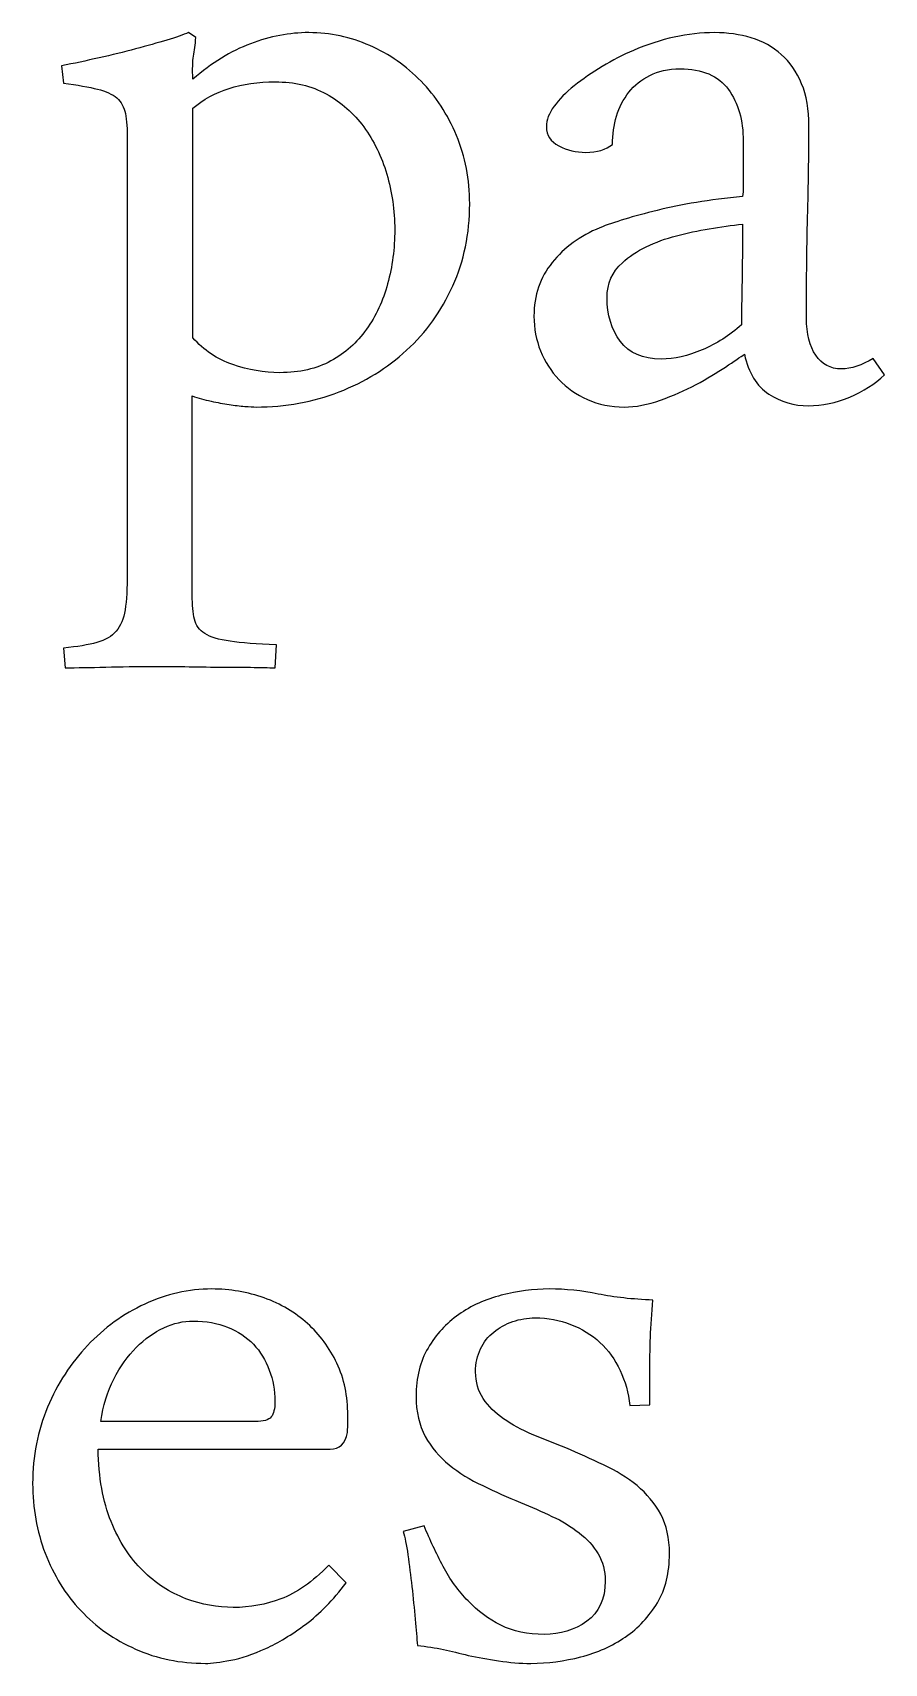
# Model space of a CAD drawing. Extents: x -303 to 288, y -142 to 145.
# Drawn here: x -11.9 to -6.16, y -122.49 to -111.5 of the extents above; entities that cross this region are included whole.
import ezdxf

# ---------------------------------------------------------------- set-up
doc = ezdxf.new("R2010")
doc.units = 0
doc.header["$MEASUREMENT"] = 0
doc.layers.add('LAYER_1', color=7, linetype='CONTINUOUS')

msp = doc.modelspace()

# ---------------------------------------------------------------- linework, layer by layer
at = {"layer": 'LAYER_1', "color": 250}
for points, knots in [([(-10.8028, -111.5325), (-10.8084, -111.579), (-10.8141, -111.62), (-10.8197, -111.6567), (-10.8197, -111.6567), (-10.8254, -111.6919), (-10.8268, -111.7441), (-10.824, -111.8133), (-10.824, -111.8133), (-10.697, -111.7032), (-10.5671, -111.6228), (-10.4345, -111.5734), (-10.4345, -111.5734), (-10.3033, -111.524), (-10.172, -111.4986), (-10.0422, -111.4986), (-10.0422, -111.4986), (-9.8983, -111.4986), (-9.7614, -111.5282), (-9.6316, -111.5861), (-9.6316, -111.5861), (-9.5004, -111.644), (-9.3846, -111.7244), (-9.2859, -111.826), (-9.2859, -111.826), (-9.1871, -111.9276), (-9.1067, -112.0503), (-9.0474, -112.1915), (-9.0474, -112.1915), (-8.9881, -112.334), (-8.9585, -112.4878), (-8.9585, -112.6529), (-8.9585, -112.6529), (-8.9585, -112.8533), (-8.9966, -113.0381), (-9.0728, -113.206), (-9.0728, -113.206), (-9.149, -113.3754), (-9.252, -113.5193), (-9.3832, -113.6392), (-9.3832, -113.6392), (-9.5145, -113.7592), (-9.6655, -113.8523), (-9.839, -113.9201), (-9.839, -113.9201), (-10.014, -113.9878), (-10.1988, -114.0217), (-10.3978, -114.0217), (-10.3978, -114.0217), (-10.4176, -114.0217), (-10.443, -114.0202), (-10.474, -114.0174), (-10.474, -114.0174), (-10.5065, -114.0146), (-10.5417, -114.0104), (-10.5798, -114.0047), (-10.5798, -114.0047), (-10.6179, -113.9991), (-10.6589, -113.992), (-10.7012, -113.9821), (-10.7012, -113.9821), (-10.7449, -113.9723), (-10.7859, -113.961), (-10.8282, -113.9469), (-10.8282, -113.9469), (-10.8282, -113.9469), (-10.8282, -115.2902), (-10.8282, -115.2902), (-10.8282, -115.2902), (-10.8282, -115.3566), (-10.8226, -115.4102), (-10.8127, -115.4511), (-10.8127, -115.4511), (-10.8042, -115.4934), (-10.7802, -115.5259), (-10.7435, -115.5485), (-10.7435, -115.5485), (-10.7054, -115.5725), (-10.649, -115.5894), (-10.5728, -115.6007), (-10.5728, -115.6007), (-10.498, -115.612), (-10.3936, -115.619), (-10.2609, -115.6247), (-10.2609, -115.6247), (-10.2609, -115.6247), (-10.2694, -115.7785), (-10.2694, -115.7785), (-10.2694, -115.7785), (-10.3131, -115.7785), (-10.3682, -115.7771), (-10.4345, -115.7757), (-10.4345, -115.7757), (-10.5008, -115.7742), (-10.5728, -115.7742), (-10.6504, -115.7742), (-10.6504, -115.7742), (-10.7238, -115.7742), (-10.8, -115.7728), (-10.8776, -115.7714), (-10.8776, -115.7714), (-10.9538, -115.77), (-11.0258, -115.77), (-11.0921, -115.77), (-11.0921, -115.77), (-11.1993, -115.77), (-11.3066, -115.7714), (-11.411, -115.7742), (-11.411, -115.7742), (-11.5154, -115.7771), (-11.6057, -115.7785), (-11.6833, -115.7785), (-11.6833, -115.7785), (-11.6833, -115.7785), (-11.696, -115.6458), (-11.696, -115.6458), (-11.696, -115.6458), (-11.6015, -115.6374), (-11.5267, -115.6247), (-11.4702, -115.6091), (-11.4702, -115.6091), (-11.4138, -115.5922), (-11.3701, -115.5668), (-11.3404, -115.5315), (-11.3404, -115.5315), (-11.3094, -115.4977), (-11.2896, -115.4497), (-11.2797, -115.3876), (-11.2797, -115.3876), (-11.2713, -115.3255), (-11.2656, -115.2423), (-11.2656, -115.1378), (-11.2656, -115.1378), (-11.2656, -115.1378), (-11.2656, -112.2267), (-11.2656, -112.2267), (-11.2656, -112.2267), (-11.2656, -112.1491), (-11.2699, -112.0884), (-11.2783, -112.0447), (-11.2783, -112.0447), (-11.2868, -112.001), (-11.3066, -111.9657), (-11.3362, -111.9389), (-11.3362, -111.9389), (-11.3658, -111.9135), (-11.4096, -111.8937), (-11.466, -111.8796), (-11.466, -111.8796), (-11.5225, -111.8655), (-11.6001, -111.8514), (-11.696, -111.8387), (-11.696, -111.8387), (-11.696, -111.8387), (-11.7087, -111.723), (-11.7087, -111.723), (-11.7087, -111.723), (-11.6255, -111.706), (-11.5422, -111.6877), (-11.4561, -111.6694), (-11.4561, -111.6694), (-11.3701, -111.6496), (-11.2882, -111.6298), (-11.2106, -111.6087), (-11.2106, -111.6087), (-11.1316, -111.5875), (-11.061, -111.5678), (-10.9989, -111.5494), (-10.9989, -111.5494), (-10.9369, -111.5297), (-10.8889, -111.5127), (-10.8522, -111.4986), (-10.8522, -111.4986), (-10.8522, -111.4986), (-10.8028, -111.5325), (-10.8028, -111.5325)], [0, 0, 0, 0, 0.0222222, 0.0222222, 0.0222222, 0.0222222, 0.0444444, 0.0444444, 0.0444444, 0.0444444, 0.0666667, 0.0666667, 0.0666667, 0.0666667, 0.0888889, 0.0888889, 0.0888889, 0.0888889, 0.1111111, 0.1111111, 0.1111111, 0.1111111, 0.1333333, 0.1333333, 0.1333333, 0.1333333, 0.1555556, 0.1555556, 0.1555556, 0.1555556, 0.1777778, 0.1777778, 0.1777778, 0.1777778, 0.2, 0.2, 0.2, 0.2, 0.2222222, 0.2222222, 0.2222222, 0.2222222, 0.2444444, 0.2444444, 0.2444444, 0.2444444, 0.2666667, 0.2666667, 0.2666667, 0.2666667, 0.2888889, 0.2888889, 0.2888889, 0.2888889, 0.3111111, 0.3111111, 0.3111111, 0.3111111, 0.3333333, 0.3333333, 0.3333333, 0.3333333, 0.3555556, 0.3555556, 0.3555556, 0.3555556, 0.3777778, 0.3777778, 0.3777778, 0.3777778, 0.4, 0.4, 0.4, 0.4, 0.4222222, 0.4222222, 0.4222222, 0.4222222, 0.4444444, 0.4444444, 0.4444444, 0.4444444, 0.4666667, 0.4666667, 0.4666667, 0.4666667, 0.4888889, 0.4888889, 0.4888889, 0.4888889, 0.5111111, 0.5111111, 0.5111111, 0.5111111, 0.5333333, 0.5333333, 0.5333333, 0.5333333, 0.5555556, 0.5555556, 0.5555556, 0.5555556, 0.5777778, 0.5777778, 0.5777778, 0.5777778, 0.6, 0.6, 0.6, 0.6, 0.6222222, 0.6222222, 0.6222222, 0.6222222, 0.6444444, 0.6444444, 0.6444444, 0.6444444, 0.6666667, 0.6666667, 0.6666667, 0.6666667, 0.6888889, 0.6888889, 0.6888889, 0.6888889, 0.7111111, 0.7111111, 0.7111111, 0.7111111, 0.7333333, 0.7333333, 0.7333333, 0.7333333, 0.7555556, 0.7555556, 0.7555556, 0.7555556, 0.7777778, 0.7777778, 0.7777778, 0.7777778, 0.8, 0.8, 0.8, 0.8, 0.8222222, 0.8222222, 0.8222222, 0.8222222, 0.8444444, 0.8444444, 0.8444444, 0.8444444, 0.8666667, 0.8666667, 0.8666667, 0.8666667, 0.8888889, 0.8888889, 0.8888889, 0.8888889, 0.9111111, 0.9111111, 0.9111111, 0.9111111, 0.9333333, 0.9333333, 0.9333333, 0.9333333, 0.9555556, 0.9555556, 0.9555556, 0.9555556, 1, 1, 1, 1]), ([(-7.1199, -112.6035), (-7.117, -112.5837), (-7.1156, -112.5598), (-7.1156, -112.5329), (-7.1156, -112.5329), (-7.1156, -112.5329), (-7.1156, -112.231), (-7.1156, -112.231), (-7.1156, -112.231), (-7.1156, -112.0899), (-7.1495, -111.9741), (-7.2158, -111.881), (-7.2158, -111.881), (-7.2835, -111.7893), (-7.3922, -111.7427), (-7.5404, -111.7427), (-7.5404, -111.7427), (-7.6208, -111.7427), (-7.6885, -111.7583), (-7.745, -111.7865), (-7.745, -111.7865), (-7.8014, -111.8161), (-7.8494, -111.8528), (-7.8861, -111.9008), (-7.8861, -111.9008), (-7.9228, -111.9473), (-7.951, -112.001), (-7.9693, -112.0616), (-7.9693, -112.0616), (-7.9863, -112.1223), (-7.9962, -112.1858), (-7.9962, -112.2521), (-7.9962, -112.2521), (-8.0399, -112.2874), (-8.1006, -112.3058), (-8.1782, -112.3058), (-8.1782, -112.3058), (-8.2403, -112.3058), (-8.3009, -112.2916), (-8.3574, -112.262), (-8.3574, -112.262), (-8.4138, -112.2338), (-8.4421, -112.19), (-8.4421, -112.1322), (-8.4421, -112.1322), (-8.4421, -112.087), (-8.4251, -112.0419), (-8.3898, -111.9953), (-8.3898, -111.9953), (-8.356, -111.9487), (-8.3108, -111.9022), (-8.2544, -111.857), (-8.2544, -111.857), (-8.1979, -111.8119), (-8.1344, -111.7681), (-8.0653, -111.7272), (-8.0653, -111.7272), (-7.9976, -111.6849), (-7.927, -111.6496), (-7.855, -111.6186), (-7.855, -111.6186), (-7.6702, -111.5395), (-7.4882, -111.4986), (-7.3089, -111.4986), (-7.3089, -111.4986), (-7.2215, -111.4986), (-7.1382, -111.5113), (-7.062, -111.5339), (-7.062, -111.5339), (-6.9844, -111.5579), (-6.9167, -111.5946), (-6.8588, -111.6454), (-6.8588, -111.6454), (-6.8009, -111.6976), (-6.7558, -111.7625), (-6.7219, -111.8429), (-6.7219, -111.8429), (-6.6895, -111.9219), (-6.6725, -112.0179), (-6.6725, -112.128), (-6.6725, -112.128), (-6.6725, -112.2931), (-6.6754, -112.4836), (-6.681, -112.7009), (-6.681, -112.7009), (-6.6866, -112.9168), (-6.6895, -113.1567), (-6.6895, -113.4219), (-6.6895, -113.4219), (-6.6895, -113.5292), (-6.6683, -113.6138), (-6.6274, -113.6731), (-6.6274, -113.6731), (-6.5865, -113.7338), (-6.5286, -113.7648), (-6.4538, -113.7648), (-6.4538, -113.7648), (-6.3875, -113.7648), (-6.3155, -113.7408), (-6.2393, -113.6943), (-6.2393, -113.6943), (-6.2393, -113.6943), (-6.1645, -113.8058), (-6.1645, -113.8058), (-6.1645, -113.8058), (-6.228, -113.8664), (-6.3057, -113.9158), (-6.3974, -113.9553), (-6.3974, -113.9553), (-6.4905, -113.9934), (-6.5836, -114.0132), (-6.6768, -114.0132), (-6.6768, -114.0132), (-6.7727, -114.0132), (-6.8616, -113.9864), (-6.9435, -113.9342), (-6.9435, -113.9342), (-7.0253, -113.882), (-7.0789, -113.7916), (-7.1072, -113.6661), (-7.1072, -113.6661), (-7.134, -113.6844), (-7.1777, -113.714), (-7.2356, -113.7521), (-7.2356, -113.7521), (-7.2934, -113.7902), (-7.3583, -113.8297), (-7.4331, -113.8707), (-7.4331, -113.8707), (-7.5079, -113.9102), (-7.5883, -113.9455), (-7.673, -113.9751), (-7.673, -113.9751), (-7.7591, -114.0061), (-7.8395, -114.0217), (-7.9171, -114.0217), (-7.9171, -114.0217), (-8.0074, -114.0217), (-8.0907, -114.0047), (-8.1655, -113.9709), (-8.1655, -113.9709), (-8.2403, -113.9384), (-8.3038, -113.8932), (-8.3574, -113.8368), (-8.3574, -113.8368), (-8.411, -113.7804), (-8.4519, -113.7154), (-8.4816, -113.6435), (-8.4816, -113.6435), (-8.5098, -113.5701), (-8.5253, -113.4925), (-8.5253, -113.4092), (-8.5253, -113.4092), (-8.5253, -113.2681), (-8.4844, -113.1482), (-8.4025, -113.048), (-8.4025, -113.048), (-8.3221, -112.9464), (-8.2149, -112.8688), (-8.0822, -112.8138), (-8.0822, -112.8138), (-7.9863, -112.7757), (-7.8579, -112.7361), (-7.6956, -112.6966), (-7.6956, -112.6966), (-7.5347, -112.6557), (-7.3428, -112.6247), (-7.1199, -112.6035)], [0, 0, 0, 0, 0.0232558, 0.0232558, 0.0232558, 0.0232558, 0.0465116, 0.0465116, 0.0465116, 0.0465116, 0.0697674, 0.0697674, 0.0697674, 0.0697674, 0.0930233, 0.0930233, 0.0930233, 0.0930233, 0.1162791, 0.1162791, 0.1162791, 0.1162791, 0.1395349, 0.1395349, 0.1395349, 0.1395349, 0.1627907, 0.1627907, 0.1627907, 0.1627907, 0.1860465, 0.1860465, 0.1860465, 0.1860465, 0.2093023, 0.2093023, 0.2093023, 0.2093023, 0.2325581, 0.2325581, 0.2325581, 0.2325581, 0.255814, 0.255814, 0.255814, 0.255814, 0.2790698, 0.2790698, 0.2790698, 0.2790698, 0.3023256, 0.3023256, 0.3023256, 0.3023256, 0.3255814, 0.3255814, 0.3255814, 0.3255814, 0.3488372, 0.3488372, 0.3488372, 0.3488372, 0.372093, 0.372093, 0.372093, 0.372093, 0.3953488, 0.3953488, 0.3953488, 0.3953488, 0.4186047, 0.4186047, 0.4186047, 0.4186047, 0.4418605, 0.4418605, 0.4418605, 0.4418605, 0.4651163, 0.4651163, 0.4651163, 0.4651163, 0.4883721, 0.4883721, 0.4883721, 0.4883721, 0.5116279, 0.5116279, 0.5116279, 0.5116279, 0.5348837, 0.5348837, 0.5348837, 0.5348837, 0.5581395, 0.5581395, 0.5581395, 0.5581395, 0.5813953, 0.5813953, 0.5813953, 0.5813953, 0.6046512, 0.6046512, 0.6046512, 0.6046512, 0.627907, 0.627907, 0.627907, 0.627907, 0.6511628, 0.6511628, 0.6511628, 0.6511628, 0.6744186, 0.6744186, 0.6744186, 0.6744186, 0.6976744, 0.6976744, 0.6976744, 0.6976744, 0.7209302, 0.7209302, 0.7209302, 0.7209302, 0.744186, 0.744186, 0.744186, 0.744186, 0.7674419, 0.7674419, 0.7674419, 0.7674419, 0.7906977, 0.7906977, 0.7906977, 0.7906977, 0.8139535, 0.8139535, 0.8139535, 0.8139535, 0.8372093, 0.8372093, 0.8372093, 0.8372093, 0.8604651, 0.8604651, 0.8604651, 0.8604651, 0.8837209, 0.8837209, 0.8837209, 0.8837209, 0.9069767, 0.9069767, 0.9069767, 0.9069767, 0.9302326, 0.9302326, 0.9302326, 0.9302326, 0.9534884, 0.9534884, 0.9534884, 0.9534884, 1, 1, 1, 1]), ([(-10.824, -113.5546), (-10.7492, -113.6392), (-10.6603, -113.6999), (-10.5544, -113.7352), (-10.5544, -113.7352), (-10.45, -113.7719), (-10.3442, -113.7902), (-10.2369, -113.7902), (-10.2369, -113.7902), (-10.1043, -113.7902), (-9.99, -113.7634), (-9.894, -113.7112), (-9.894, -113.7112), (-9.7967, -113.659), (-9.7177, -113.587), (-9.6542, -113.4981), (-9.6542, -113.4981), (-9.5907, -113.4092), (-9.5427, -113.3062), (-9.5116, -113.1905), (-9.5116, -113.1905), (-9.4792, -113.0748), (-9.4637, -112.9535), (-9.4637, -112.8265), (-9.4637, -112.8265), (-9.4637, -112.6966), (-9.482, -112.5725), (-9.5173, -112.4525), (-9.5173, -112.4525), (-9.5526, -112.3326), (-9.6048, -112.2267), (-9.6725, -112.1336), (-9.6725, -112.1336), (-9.7402, -112.0419), (-9.8235, -111.9685), (-9.9251, -111.9121), (-9.9251, -111.9121), (-10.0253, -111.857), (-10.1396, -111.8302), (-10.2694, -111.8302), (-10.2694, -111.8302), (-10.498, -111.8302), (-10.6829, -111.8895), (-10.824, -112.008), (-10.824, -112.008), (-10.824, -112.008), (-10.824, -113.5546), (-10.824, -113.5546)], [0, 0, 0, 0, 0.0769231, 0.0769231, 0.0769231, 0.0769231, 0.1538462, 0.1538462, 0.1538462, 0.1538462, 0.2307692, 0.2307692, 0.2307692, 0.2307692, 0.3076923, 0.3076923, 0.3076923, 0.3076923, 0.3846154, 0.3846154, 0.3846154, 0.3846154, 0.4615385, 0.4615385, 0.4615385, 0.4615385, 0.5384615, 0.5384615, 0.5384615, 0.5384615, 0.6153846, 0.6153846, 0.6153846, 0.6153846, 0.6923077, 0.6923077, 0.6923077, 0.6923077, 0.7692308, 0.7692308, 0.7692308, 0.7692308, 0.8461538, 0.8461538, 0.8461538, 0.8461538, 1, 1, 1, 1]), ([(-7.1269, -113.4671), (-7.1269, -113.3514), (-7.1255, -113.2385), (-7.1227, -113.1284), (-7.1227, -113.1284), (-7.1213, -113.0184), (-7.1199, -112.9055), (-7.1199, -112.7898), (-7.1199, -112.7898), (-7.1932, -112.7968), (-7.2694, -112.8081), (-7.3442, -112.8208), (-7.3442, -112.8208), (-7.4204, -112.8321), (-7.4938, -112.849), (-7.5658, -112.8674), (-7.5658, -112.8674), (-7.6377, -112.8871), (-7.7055, -112.9111), (-7.769, -112.9422), (-7.769, -112.9422), (-7.8311, -112.9718), (-7.8861, -113.0085), (-7.9298, -113.0494), (-7.9298, -113.0494), (-7.999, -113.1101), (-8.0328, -113.1891), (-8.0328, -113.2851), (-8.0328, -113.2851), (-8.0328, -113.4008), (-8.0032, -113.4981), (-7.9439, -113.5786), (-7.9439, -113.5786), (-7.8847, -113.659), (-7.793, -113.6985), (-7.6688, -113.6985), (-7.6688, -113.6985), (-7.5813, -113.6985), (-7.4882, -113.6773), (-7.3922, -113.6364), (-7.3922, -113.6364), (-7.2962, -113.5955), (-7.2073, -113.5391), (-7.1269, -113.4671)], [0, 0, 0, 0, 0.0833333, 0.0833333, 0.0833333, 0.0833333, 0.1666667, 0.1666667, 0.1666667, 0.1666667, 0.25, 0.25, 0.25, 0.25, 0.3333333, 0.3333333, 0.3333333, 0.3333333, 0.4166667, 0.4166667, 0.4166667, 0.4166667, 0.5, 0.5, 0.5, 0.5, 0.5833333, 0.5833333, 0.5833333, 0.5833333, 0.6666667, 0.6666667, 0.6666667, 0.6666667, 0.75, 0.75, 0.75, 0.75, 0.8333333, 0.8333333, 0.8333333, 0.8333333, 1, 1, 1, 1]), ([(-9.791, -121.9464), (-9.8799, -122.0621), (-9.9702, -122.1552), (-10.0648, -122.2258), (-10.0648, -122.2258), (-10.1579, -122.2949), (-10.2482, -122.35), (-10.3329, -122.3881), (-10.3329, -122.3881), (-10.419, -122.4276), (-10.4966, -122.453), (-10.5685, -122.4671), (-10.5685, -122.4671), (-10.6405, -122.4812), (-10.6969, -122.4883), (-10.7379, -122.4883), (-10.7379, -122.4883), (-10.9086, -122.4883), (-11.0667, -122.4558), (-11.2092, -122.3923), (-11.2092, -122.3923), (-11.3531, -122.3288), (-11.4759, -122.2427), (-11.5789, -122.1327), (-11.5789, -122.1327), (-11.6833, -122.0226), (-11.7623, -121.8928), (-11.8188, -121.746), (-11.8188, -121.746), (-11.8752, -121.5979), (-11.9034, -121.4412), (-11.9034, -121.2761), (-11.9034, -121.2761), (-11.9034, -121.0913), (-11.8696, -120.9205), (-11.8032, -120.7611), (-11.8032, -120.7611), (-11.7355, -120.603), (-11.6452, -120.4647), (-11.5337, -120.3462), (-11.5337, -120.3462), (-11.4222, -120.2277), (-11.2938, -120.1345), (-11.1471, -120.0668), (-11.1471, -120.0668), (-11.0017, -119.9991), (-10.8508, -119.9652), (-10.6969, -119.9652), (-10.6969, -119.9652), (-10.5728, -119.9652), (-10.4556, -119.9864), (-10.3428, -120.0259), (-10.3428, -120.0259), (-10.2313, -120.0654), (-10.1339, -120.1233), (-10.0521, -120.198), (-10.0521, -120.198), (-9.9688, -120.2714), (-9.9025, -120.3617), (-9.8531, -120.4661), (-9.8531, -120.4661), (-9.8037, -120.5706), (-9.7797, -120.6877), (-9.7797, -120.8175), (-9.7797, -120.8175), (-9.7797, -120.8175), (-9.7797, -120.8754), (-9.7797, -120.8754), (-9.7797, -120.8754), (-9.7797, -120.8754), (-9.7826, -120.9332), (-9.7826, -120.9332), (-9.7826, -120.9332), (-9.7967, -121.008), (-9.8362, -121.0447), (-9.8983, -121.0447), (-9.8983, -121.0447), (-9.8983, -121.0447), (-11.4618, -121.0447), (-11.4618, -121.0447), (-11.4618, -121.0447), (-11.4589, -121.2352), (-11.4293, -121.3975), (-11.3743, -121.5329), (-11.3743, -121.5329), (-11.3192, -121.6684), (-11.2487, -121.7785), (-11.1612, -121.8631), (-11.1612, -121.8631), (-11.0751, -121.9492), (-10.9778, -122.0113), (-10.8705, -122.0522), (-10.8705, -122.0522), (-10.7633, -122.0917), (-10.6574, -122.1115), (-10.5516, -122.1115), (-10.5516, -122.1115), (-10.4387, -122.1115), (-10.3315, -122.0917), (-10.2299, -122.0536), (-10.2299, -122.0536), (-10.1283, -122.0155), (-10.0196, -121.9393), (-9.9067, -121.8264), (-9.9067, -121.8264), (-9.9067, -121.8264), (-9.791, -121.9464), (-9.791, -121.9464)], [0, 0, 0, 0, 0.0357143, 0.0357143, 0.0357143, 0.0357143, 0.0714286, 0.0714286, 0.0714286, 0.0714286, 0.1071429, 0.1071429, 0.1071429, 0.1071429, 0.1428571, 0.1428571, 0.1428571, 0.1428571, 0.1785714, 0.1785714, 0.1785714, 0.1785714, 0.2142857, 0.2142857, 0.2142857, 0.2142857, 0.25, 0.25, 0.25, 0.25, 0.2857143, 0.2857143, 0.2857143, 0.2857143, 0.3214286, 0.3214286, 0.3214286, 0.3214286, 0.3571429, 0.3571429, 0.3571429, 0.3571429, 0.3928571, 0.3928571, 0.3928571, 0.3928571, 0.4285714, 0.4285714, 0.4285714, 0.4285714, 0.4642857, 0.4642857, 0.4642857, 0.4642857, 0.5, 0.5, 0.5, 0.5, 0.5357143, 0.5357143, 0.5357143, 0.5357143, 0.5714286, 0.5714286, 0.5714286, 0.5714286, 0.6071429, 0.6071429, 0.6071429, 0.6071429, 0.6428571, 0.6428571, 0.6428571, 0.6428571, 0.6785714, 0.6785714, 0.6785714, 0.6785714, 0.7142857, 0.7142857, 0.7142857, 0.7142857, 0.75, 0.75, 0.75, 0.75, 0.7857143, 0.7857143, 0.7857143, 0.7857143, 0.8214286, 0.8214286, 0.8214286, 0.8214286, 0.8571429, 0.8571429, 0.8571429, 0.8571429, 0.8928571, 0.8928571, 0.8928571, 0.8928571, 0.9285714, 0.9285714, 0.9285714, 0.9285714, 1, 1, 1, 1]), ([(-7.8804, -120.7512), (-7.8889, -120.6665), (-7.9101, -120.5861), (-7.9453, -120.5141), (-7.9453, -120.5141), (-7.9792, -120.4407), (-8.0244, -120.3772), (-8.0808, -120.325), (-8.0808, -120.325), (-8.1373, -120.2728), (-8.2036, -120.2319), (-8.2784, -120.2037), (-8.2784, -120.2037), (-8.3517, -120.1741), (-8.4322, -120.1599), (-8.5168, -120.1599), (-8.5168, -120.1599), (-8.5705, -120.1599), (-8.6199, -120.1684), (-8.6678, -120.1853), (-8.6678, -120.1853), (-8.7172, -120.2009), (-8.7596, -120.2249), (-8.7962, -120.2559), (-8.7962, -120.2559), (-8.8343, -120.2855), (-8.864, -120.3236), (-8.8851, -120.3688), (-8.8851, -120.3688), (-8.9077, -120.4139), (-8.919, -120.4661), (-8.919, -120.524), (-8.919, -120.524), (-8.919, -120.5931), (-8.9007, -120.6524), (-8.8668, -120.7032), (-8.8668, -120.7032), (-8.8329, -120.7554), (-8.7864, -120.8006), (-8.7299, -120.8401), (-8.7299, -120.8401), (-8.6735, -120.8796), (-8.6086, -120.9149), (-8.5366, -120.9459), (-8.5366, -120.9459), (-8.4632, -120.9756), (-8.3884, -121.0066), (-8.3108, -121.0362), (-8.3108, -121.0362), (-8.2247, -121.0729), (-8.1401, -121.111), (-8.0568, -121.1505), (-8.0568, -121.1505), (-7.9722, -121.19), (-7.8974, -121.2366), (-7.831, -121.2902), (-7.831, -121.2902), (-7.7647, -121.3453), (-7.7125, -121.4088), (-7.6716, -121.4836), (-7.6716, -121.4836), (-7.6321, -121.5569), (-7.6123, -121.6458), (-7.6123, -121.7474), (-7.6123, -121.7474), (-7.6123, -121.8772), (-7.6391, -121.9887), (-7.6942, -122.0804), (-7.6942, -122.0804), (-7.7506, -122.1722), (-7.8212, -122.2498), (-7.9101, -122.3105), (-7.9101, -122.3105), (-7.9976, -122.3711), (-8.0977, -122.4149), (-8.2092, -122.4445), (-8.2092, -122.4445), (-8.3207, -122.4727), (-8.4336, -122.4883), (-8.5465, -122.4883), (-8.5465, -122.4883), (-8.6184, -122.4883), (-8.6904, -122.4826), (-8.7638, -122.4713), (-8.7638, -122.4713), (-8.8372, -122.46), (-8.9049, -122.4473), (-8.9684, -122.4346), (-8.9684, -122.4346), (-9.0262, -122.4205), (-9.0813, -122.4064), (-9.1349, -122.3951), (-9.1349, -122.3951), (-9.1899, -122.3824), (-9.2478, -122.374), (-9.3113, -122.3683), (-9.3113, -122.3683), (-9.3141, -122.3203), (-9.3183, -122.2611), (-9.3254, -122.1905), (-9.3254, -122.1905), (-9.3325, -122.1185), (-9.3395, -122.0452), (-9.348, -121.9704), (-9.348, -121.9704), (-9.3564, -121.897), (-9.3663, -121.825), (-9.3748, -121.7573), (-9.3748, -121.7573), (-9.3847, -121.691), (-9.396, -121.6374), (-9.4058, -121.5993), (-9.4058, -121.5993), (-9.4058, -121.5993), (-9.2661, -121.5612), (-9.2661, -121.5612), (-9.2661, -121.5612), (-9.2266, -121.6557), (-9.1843, -121.746), (-9.1377, -121.8349), (-9.1377, -121.8349), (-9.0912, -121.9224), (-9.0347, -122), (-8.9698, -122.0677), (-8.9698, -122.0677), (-8.9049, -122.1355), (-8.8315, -122.1905), (-8.7497, -122.2314), (-8.7497, -122.2314), (-8.6664, -122.2724), (-8.5691, -122.2935), (-8.4562, -122.2935), (-8.4562, -122.2935), (-8.3475, -122.2935), (-8.253, -122.2639), (-8.1697, -122.2046), (-8.1697, -122.2046), (-8.0879, -122.1454), (-8.0455, -122.055), (-8.0455, -121.9337), (-8.0455, -121.9337), (-8.0455, -121.8645), (-8.0625, -121.8039), (-8.0935, -121.7502), (-8.0935, -121.7502), (-8.126, -121.6966), (-8.1683, -121.6487), (-8.2219, -121.6077), (-8.2219, -121.6077), (-8.2755, -121.5654), (-8.3362, -121.5287), (-8.404, -121.4977), (-8.404, -121.4977), (-8.4717, -121.4652), (-8.5422, -121.4342), (-8.617, -121.4045), (-8.617, -121.4045), (-8.7017, -121.3693), (-8.7864, -121.3312), (-8.871, -121.2902), (-8.871, -121.2902), (-8.9557, -121.2507), (-9.0305, -121.2042), (-9.0968, -121.1505), (-9.0968, -121.1505), (-9.1631, -121.0969), (-9.2167, -121.032), (-9.2577, -120.9586), (-9.2577, -120.9586), (-9.2986, -120.8838), (-9.3198, -120.7935), (-9.3198, -120.6891), (-9.3198, -120.6891), (-9.3198, -120.5621), (-9.2929, -120.4534), (-9.2393, -120.3631), (-9.2393, -120.3631), (-9.1857, -120.2714), (-9.1166, -120.1966), (-9.0319, -120.1374), (-9.0319, -120.1374), (-8.9486, -120.0781), (-8.8527, -120.0344), (-8.7454, -120.0075), (-8.7454, -120.0075), (-8.6368, -119.9793), (-8.5295, -119.9652), (-8.4223, -119.9652), (-8.4223, -119.9652), (-8.3122, -119.9652), (-8.2022, -119.9765), (-8.0935, -119.9991), (-8.0935, -119.9991), (-7.9849, -120.0217), (-7.8621, -120.0344), (-7.7238, -120.04), (-7.7238, -120.04), (-7.7323, -120.1289), (-7.7379, -120.2122), (-7.7407, -120.2898), (-7.7407, -120.2898), (-7.7436, -120.3688), (-7.745, -120.4534), (-7.745, -120.5452), (-7.745, -120.5452), (-7.745, -120.5452), (-7.745, -120.747), (-7.745, -120.747), (-7.745, -120.747), (-7.745, -120.747), (-7.8804, -120.7512), (-7.8804, -120.7512)], [0, 0, 0, 0, 0.0185185, 0.0185185, 0.0185185, 0.0185185, 0.037037, 0.037037, 0.037037, 0.037037, 0.0555556, 0.0555556, 0.0555556, 0.0555556, 0.0740741, 0.0740741, 0.0740741, 0.0740741, 0.0925926, 0.0925926, 0.0925926, 0.0925926, 0.1111111, 0.1111111, 0.1111111, 0.1111111, 0.1296296, 0.1296296, 0.1296296, 0.1296296, 0.1481481, 0.1481481, 0.1481481, 0.1481481, 0.1666667, 0.1666667, 0.1666667, 0.1666667, 0.1851852, 0.1851852, 0.1851852, 0.1851852, 0.2037037, 0.2037037, 0.2037037, 0.2037037, 0.2222222, 0.2222222, 0.2222222, 0.2222222, 0.2407407, 0.2407407, 0.2407407, 0.2407407, 0.2592593, 0.2592593, 0.2592593, 0.2592593, 0.2777778, 0.2777778, 0.2777778, 0.2777778, 0.2962963, 0.2962963, 0.2962963, 0.2962963, 0.3148148, 0.3148148, 0.3148148, 0.3148148, 0.3333333, 0.3333333, 0.3333333, 0.3333333, 0.3518519, 0.3518519, 0.3518519, 0.3518519, 0.3703704, 0.3703704, 0.3703704, 0.3703704, 0.3888889, 0.3888889, 0.3888889, 0.3888889, 0.4074074, 0.4074074, 0.4074074, 0.4074074, 0.4259259, 0.4259259, 0.4259259, 0.4259259, 0.4444444, 0.4444444, 0.4444444, 0.4444444, 0.462963, 0.462963, 0.462963, 0.462963, 0.4814815, 0.4814815, 0.4814815, 0.4814815, 0.5, 0.5, 0.5, 0.5, 0.5185185, 0.5185185, 0.5185185, 0.5185185, 0.537037, 0.537037, 0.537037, 0.537037, 0.5555556, 0.5555556, 0.5555556, 0.5555556, 0.5740741, 0.5740741, 0.5740741, 0.5740741, 0.5925926, 0.5925926, 0.5925926, 0.5925926, 0.6111111, 0.6111111, 0.6111111, 0.6111111, 0.6296296, 0.6296296, 0.6296296, 0.6296296, 0.6481481, 0.6481481, 0.6481481, 0.6481481, 0.6666667, 0.6666667, 0.6666667, 0.6666667, 0.6851852, 0.6851852, 0.6851852, 0.6851852, 0.7037037, 0.7037037, 0.7037037, 0.7037037, 0.7222222, 0.7222222, 0.7222222, 0.7222222, 0.7407407, 0.7407407, 0.7407407, 0.7407407, 0.7592593, 0.7592593, 0.7592593, 0.7592593, 0.7777778, 0.7777778, 0.7777778, 0.7777778, 0.7962963, 0.7962963, 0.7962963, 0.7962963, 0.8148148, 0.8148148, 0.8148148, 0.8148148, 0.8333333, 0.8333333, 0.8333333, 0.8333333, 0.8518519, 0.8518519, 0.8518519, 0.8518519, 0.8703704, 0.8703704, 0.8703704, 0.8703704, 0.8888889, 0.8888889, 0.8888889, 0.8888889, 0.9074074, 0.9074074, 0.9074074, 0.9074074, 0.9259259, 0.9259259, 0.9259259, 0.9259259, 0.9444444, 0.9444444, 0.9444444, 0.9444444, 0.962963, 0.962963, 0.962963, 0.962963, 1, 1, 1, 1]), ([(-10.4034, -120.8584), (-10.3484, -120.8584), (-10.3117, -120.8486), (-10.2962, -120.8274), (-10.2962, -120.8274), (-10.2793, -120.8076), (-10.2708, -120.7724), (-10.2708, -120.723), (-10.2708, -120.723), (-10.2708, -120.6482), (-10.2835, -120.5776), (-10.3089, -120.5113), (-10.3089, -120.5113), (-10.3329, -120.445), (-10.3682, -120.3871), (-10.4161, -120.3377), (-10.4161, -120.3377), (-10.4627, -120.2883), (-10.5206, -120.2503), (-10.5897, -120.222), (-10.5897, -120.222), (-10.6588, -120.1952), (-10.735, -120.1811), (-10.8211, -120.1811), (-10.8211, -120.1811), (-10.8874, -120.1811), (-10.9538, -120.1966), (-11.0187, -120.2263), (-11.0187, -120.2263), (-11.085, -120.2573), (-11.1471, -120.301), (-11.2049, -120.3589), (-11.2049, -120.3589), (-11.2628, -120.4168), (-11.3136, -120.4873), (-11.3559, -120.572), (-11.3559, -120.572), (-11.3983, -120.6552), (-11.4279, -120.7512), (-11.4448, -120.8584), (-11.4448, -120.8584), (-11.4448, -120.8584), (-10.4034, -120.8584), (-10.4034, -120.8584)], [0, 0, 0, 0, 0.0833333, 0.0833333, 0.0833333, 0.0833333, 0.1666667, 0.1666667, 0.1666667, 0.1666667, 0.25, 0.25, 0.25, 0.25, 0.3333333, 0.3333333, 0.3333333, 0.3333333, 0.4166667, 0.4166667, 0.4166667, 0.4166667, 0.5, 0.5, 0.5, 0.5, 0.5833333, 0.5833333, 0.5833333, 0.5833333, 0.6666667, 0.6666667, 0.6666667, 0.6666667, 0.75, 0.75, 0.75, 0.75, 0.8333333, 0.8333333, 0.8333333, 0.8333333, 1, 1, 1, 1])]:
    msp.add_open_spline(points, degree=3, knots=knots, dxfattribs=at)

doc.saveas('drawing.dxf')
